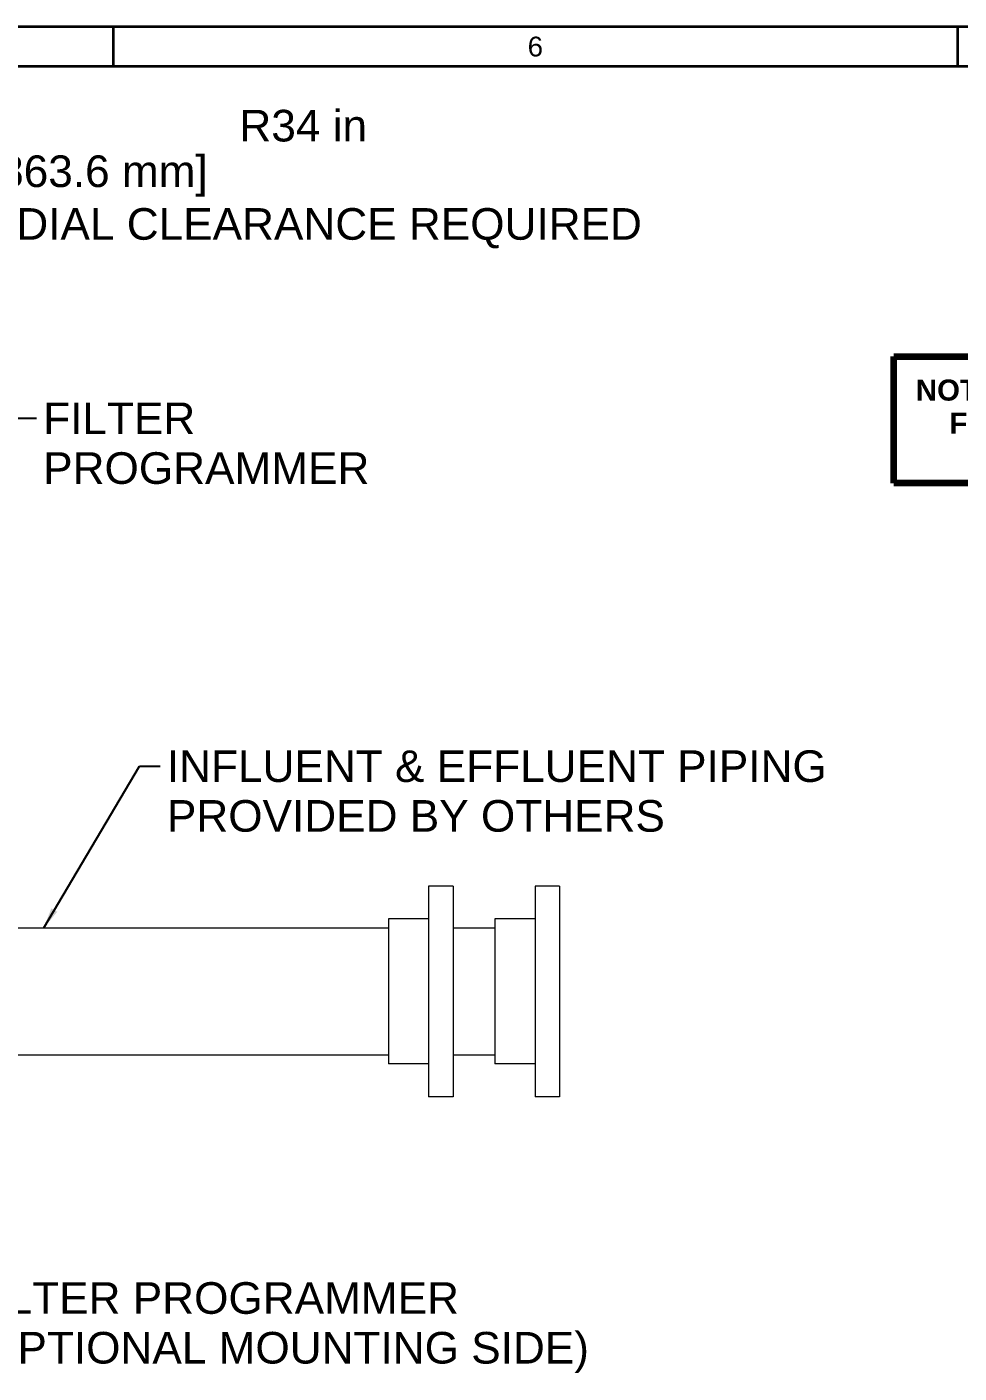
# Model space of a CAD drawing. Header units: inches. Extents: x 14 to 368, y 5 to 236.
# Drawn here: x 97.4 to 146.1, y 166.2 to 236.5 of the extents above; entities that cross this region are included whole.
import ezdxf

# ---------------------------------------------------------------- set-up
doc = ezdxf.new("R2010")
doc.units = ezdxf.units.IN
doc.header["$LTSCALE"] = 11
doc.header["$MEASUREMENT"] = 0
doc.layers.get('0').update_dxf_attribs({"lineweight": 25})
for name, color, linetype, lineweight in [('Border', 7, 'Continuous', 35), ('Dimension (ANSI)', 7, 'Continuous', 25), ('Sketch Geometry (ANSI)', 7, 'Continuous', 25), ('Symbol', 7, 'Continuous', 25), ('Symbol (ANSI)', 7, 'Continuous', 25), ('Visible', 7, 'Continuous', 18)]:
    doc.layers.add(name, color=color, linetype=linetype, lineweight=lineweight)
doc.styles.add('MEMCOR Medium', font='arial.ttf')
doc.styles.add('Note Text (ANSI)', font='arial.ttf')
doc.styles.add('Standard A-B-C', font='arial.ttf')
doc.styles.add('Standard D-E', font='arial.ttf')
doc.dimstyles.new('Default (ANSI)', dxfattribs={"dimscale": 11, "dimtxt": 0.15, "dimasz": 0.098425, "dimexe": 0.125, "dimexo": 0.0625, "dimgap": 0.031496, "dimtad": 0, "dimtih": 1, "dimtoh": 1, "dimdec": 4, "dimrnd": 1e-08, "dimzin": 3, "dimdsep": 46, "dimlunit": 5, "dimtxsty": 'MEMCOR Medium', "dimcen": 0.09, "dimdle": 0.393701, "dimclrd": 256, "dimclre": 256, "dimclrt": 256, "dimadec": 0, "dimazin": 1, "dimtfac": 0.8, "dimtofl": 0, "dimtmove": 0, "dimatfit": 3, "dimfxl": 1, "dimfrac": 1, "dimtolj": 1, "dimtzin": 4, "dimlwd": -1, "dimlwe": -1, "dimarcsym": 0})
doc.dimstyles.new('Default (ANSI)$7', dxfattribs={"dimscale": 11, "dimtxt": 0.15, "dimasz": 0.098425, "dimexe": 0.125, "dimexo": 0.0625, "dimgap": 0.031496, "dimtad": 0, "dimtih": 1, "dimtoh": 1, "dimdec": 4, "dimrnd": 1e-08, "dimzin": 3, "dimdsep": 46, "dimlunit": 5, "dimtxsty": 'MEMCOR Medium', "dimcen": 0.09, "dimdle": 0.393701, "dimclrd": 256, "dimclre": 256, "dimclrt": 256, "dimadec": 0, "dimazin": 1, "dimtfac": 0.8, "dimtofl": 0, "dimtmove": 0, "dimatfit": 3, "dimfxl": 1, "dimfrac": 1, "dimtolj": 1, "dimtzin": 4, "dimlwd": -1, "dimlwe": -1, "dimarcsym": 0})
doc.dimstyles.new('in [mm] D-E NeptuneBenson$7', dxfattribs={"dimscale": 11, "dimtxt": 0.15, "dimasz": 0.098425, "dimexe": 0.125, "dimexo": 0.063, "dimgap": 0.031496, "dimtad": 0, "dimtih": 1, "dimtoh": 1, "dimdec": 4, "dimrnd": 1e-08, "dimzin": 3, "dimdsep": 46, "dimlunit": 5, "dimtxsty": 'Standard D-E', "dimcen": 0.09, "dimdle": 0.393701, "dimclrd": 256, "dimclre": 256, "dimclrt": 256, "dimadec": 1, "dimazin": 1, "dimtfac": 1, "dimtofl": 0, "dimtmove": 0, "dimatfit": 3, "dimfxl": 1, "dimfrac": 1, "dimtolj": 1, "dimtzin": 4, "dimlwd": -1, "dimlwe": -1, "dimarcsym": 0})

# ---------------------------------------------------------------- blocks, each defined once
blk = doc.blocks.new('Borders 22x34_D')
at = {"layer": 'Border'}
for p, q in [((33.5, 21.5), (1.25, 21.5)), ((9.2656, 21.5), (9.2656, 21.3125)), ((13.2734, 21.5), (13.2734, 21.3125)), ((33.3125, 21.3125), (1.25, 21.3125))]:
    blk.add_line(p, q, dxfattribs=at)
at = {"layer": 'Border', "insert": (11.2695, 21.4062), "char_height": 0.094, "attachment_point": 5, "style": 'Standard A-B-C'}
blk.add_mtext('\\fArial|b0|i0;{\\H0.0940;6}', dxfattribs=at)
blk = doc.blocks.new('DIM FOR REF ONLY')
at = {"layer": 'Sketch Geometry (ANSI)', "lineweight": 140}
for p, q in [((-1.8, 0.3), (1.8, 0.3)), ((-1.8, -0.3), (-1.8, 0.3)), ((1.8, 0.3), (1.8, -0.3)), ((1.8, -0.3), (-1.8, -0.3))]:
    blk.add_line(p, q, dxfattribs=at)
at = {"layer": 'Symbol (ANSI)', "insert": (0, -0.0167), "char_height": 0.1, "width": 3.557293, "attachment_point": 5, "line_spacing_factor": 0.944221, "style": 'Note Text (ANSI)'}
blk.add_mtext('\\fArial|b1|i0;{\\H0.1000;NOTE: DIMENSIONS FOR REFERENCE ONLY, NOT FOR CONSTRUCTION UNLESS CERTIFIED BY NEPTUNE BENSON.}', dxfattribs=at)
blk = doc.blocks.new('*D26')
at = {"layer": 'Defpoints', "color": 0, "transparency": 16777216}
for p in [(84.92, 222.192), (62.545, 196.593)]:
    blk.add_point(p, dxfattribs=at)
at = {"layer": 'Dimension (ANSI)', "transparency": 16777216}
for p, q in [((91.865, 230.138), (85.633, 223.008)), ((93.32, 230.138), (91.865, 230.138))]:
    blk.add_line(p, q, dxfattribs=at)
blk.add_solid([(85.497, 223.126), (85.769, 222.889), (84.92, 222.192)], dxfattribs=at)
at = {"layer": 'Dimension (ANSI)', "transparency": 16777216, "char_height": 1.65, "attachment_point": 1, "style": 'MEMCOR Medium'}
for s, insert in [('\\A1; \\fArial|b0|i0;R34 in', (107.875, 232.171)), ('\\A1;[R863.6 mm]{\\P\\fArial|b0|i0;RADIAL CLEARANCE REQUIRED}', (93.667, 229.792))]:
    blk.add_mtext(s, dxfattribs=dict(at, insert=insert))

msp = doc.modelspace()

# ---------------------------------------------------------------- linework, layer by layer
at = {"layer": 'Visible'}
for p, q in [((118.389658, 191.655116), (118.389658, 180.655116)), ((119.670908, 191.655116), (118.389658, 191.655116)), ((119.670908, 191.655116), (119.670908, 180.655116)), ((123.949158, 191.655116), (123.949158, 180.655116)), ((125.230408, 191.655116), (123.949158, 191.655116)), ((125.230408, 191.655116), (125.230408, 180.655116)), ((116.295908, 189.936366), (116.295908, 182.373866)), ((118.389658, 189.936366), (116.295908, 189.936366)), ((121.855408, 189.936366), (121.855408, 182.373866)), ((123.949158, 189.936366), (121.855408, 189.936366)), ((90.301408, 189.467616), (116.295908, 189.467616)), ((119.670908, 189.467616), (121.855408, 189.467616)), ((90.301408, 182.842616), (116.295908, 182.842616)), ((119.670908, 182.842616), (121.855408, 182.842616)), ((118.389658, 182.373866), (116.295908, 182.373866)), ((123.949158, 182.373866), (121.855408, 182.373866)), ((119.670908, 180.655116), (118.389658, 180.655116)), ((125.230408, 180.655116), (123.949158, 180.655116))]:
    msp.add_line(p, q, dxfattribs=at)

# ---------------------------------------------------------------- block references
at = {"xscale": 11, "yscale": 11, "zscale": 11}
for name, p in [('Borders 22x34_D', (0, 0)), ('DIM FOR REF ONLY', (162.477028, 215.988722))]:
    msp.add_blockref(name, p, dxfattribs=at)

# ---------------------------------------------------------------- texts
at = {"layer": 'Symbol', "char_height": 1.65000005, "attachment_point": 1, "line_spacing_factor": 0.944221, "style": 'Standard D-E'}
for s, insert, width in [('\\fArial|b0|i0;FILTER\\P\\fArial|b0|i0;PROGRAMMER', (98.269468, 216.895097), 17.03700588), ('\\fArial|b0|i0;FILTER PROGRAMMER\\P\\fArial|b0|i0;(OPTIONAL MOUNTING SIDE)', (94.367012, 170.976932), 32.4051474)]:
    msp.add_mtext(s, dxfattribs=dict(at, insert=insert, width=width))
at = {"layer": 'Symbol (ANSI)', "insert": (104.730353, 198.738991), "char_height": 1.65000005, "width": 34.4588428, "attachment_point": 1, "line_spacing_factor": 0.944221, "style": 'MEMCOR Medium'}
msp.add_mtext('\\fArial|b0|i0;INFLUENT & EFFLUENT PIPING\\P\\fArial|b0|i0;PROVIDED BY OTHERS', dxfattribs=at)

# ---------------------------------------------------------------- dimensions: what is measured, and where the dimension line sits
at = {"layer": 'Dimension (ANSI)'}
dim = msp.add_radius_dim(center=(62.544781, 196.592782), mpoint=(84.920199, 222.192405), text=' \\fArial|b0|i0;<> in\\X[R863.6 mm]{\\P\\fArial|b0|i0;RADIAL CLEARANCE REQUIRED}', dimstyle='Default (ANSI)', override={"dimgap": 0.031496, "dimdec": 4, "dimlfac": 1, "dimpost": '', "dimcen": 0, "dimtol": 0, "dimlim": 0, "dimtp": 0, "dimtm": 0, "dimtdec": 2, "dimtvp": -0.333333}, dxfattribs=at)
dim.commit()
dim.dimension.update_dxf_attribs({"geometry": '*D26', "text_midpoint": (111.447005, 230.138071), "dimtype": 164})

# ---------------------------------------------------------------- leaders
at = {"layer": 'Symbol', "annotation_type": 0, "has_hookline": 1, "hookline_direction": 0}
for points, text_width in [([(81.170905, 206.95462), (96.840335, 216.070096), (97.923012, 216.070096)], 16.825273), ([(85.698581, 167.050014), (92.937878, 170.151932), (94.020555, 170.151932)], 32.177252)]:
    msp.add_leader(points, dimstyle='in [mm] D-E NeptuneBenson$7', override={"dimtad": 0}, dxfattribs=dict(at, text_width=text_width))
at = {"layer": 'Symbol (ANSI)', "annotation_type": 0, "has_hookline": 1, "hookline_direction": 0, "text_width": 34.092873}
msp.add_leader([(98.297925, 189.467616), (103.301219, 197.913991), (104.383896, 197.913991)], dimstyle='Default (ANSI)$7', override={"dimtad": 0}, dxfattribs=at)

doc.saveas('drawing.dxf')
